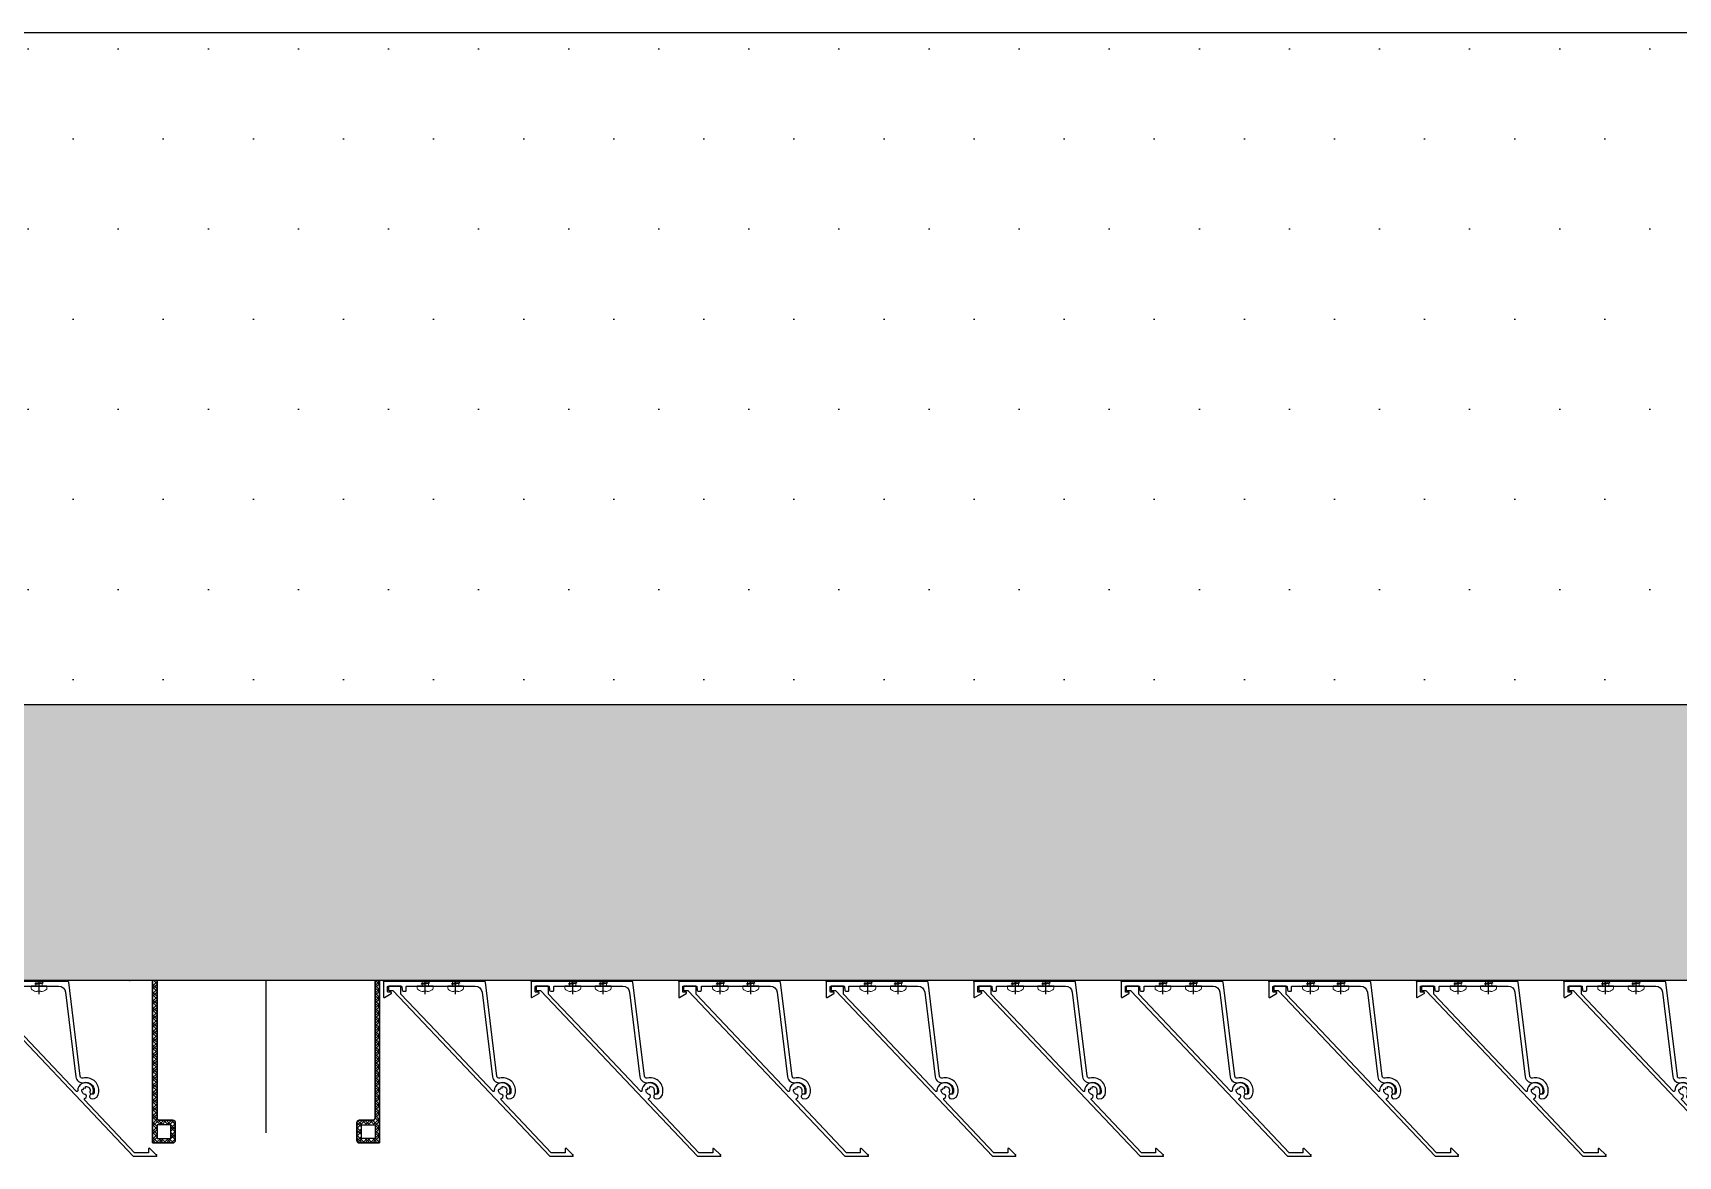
# Model space of a CAD drawing. Header units: millimetres. Extents: x 663313 to 1226001, y 1431724 to 1620898.
# Drawn here: x 750929 to 751654, y 1508431 to 1508926 of the extents above; entities that cross this region are included whole.
import ezdxf

# ---------------------------------------------------------------- set-up
doc = ezdxf.new("R2010")
doc.units = ezdxf.units.MM
doc.set_wipeout_variables(frame=1)
doc.linetypes.add('CENTER', pattern=[50.8, 31.75, -6.35, 6.35, -6.35])
doc.linetypes.add('HIDDEN', pattern=[0.375, 0.25, -0.125])
for name, color, linetype in [('010 - ASPG_ACCESSORIES_MAIN_COLOR_1', 7, 'Continuous'), ('010 - ASPG_EXTR_MAIN_COLOR_2', 7, 'Continuous'), ('010 - ASPG_FLASHING_HATCH_', 7, 'Continuous'), ('010 - ASPG_FLASHING_MAIN_COLOR_2', 7, 'Continuous'), ('010 - ASPG_FLASHING_MAIN_COLOR_4', 7, 'Continuous'), ('010 - ASPG_FLASHING_WIPEOUT_', 7, 'Continuous'), ('010 - ASPG_FRAMING_CUT_COLOR_4', 7, 'Continuous'), ('010 - ASPG_FRAMING_HATCH_', 7, 'Continuous'), ('010 - ASPG_FRAMING_MAIN_COLOR_2', 7, 'Continuous'), ('010 - ASPG_FRAMING_SUB_COLOR_2', 7, 'Continuous'), ('010 - ASPG_FRAMING_WIPEOUT_', 7, 'Continuous'), ('BOLT & SCREW', 7, 'Continuous'), ('Center Line', 7, 'CENTER'), ('DIM', 7, 'Continuous')]:
    doc.layers.add(name, color=color, linetype=linetype)
for name, color, linetype, plot in [('010 - ASPG_EXTR_DEF_SUB', 7, 'Continuous', False), ('010 - ASPG_FASTERN_DEF_SUB', 7, 'Continuous', False), ('010 - ASPG_FRAMING_DEF_SUB', 7, 'Continuous', False)]:
    doc.layers.add(name, color=color, linetype=linetype, plot=plot)
for name, color, linetype, lineweight in [('12-GRID', 7, 'CENTER', 13), ('Part', 7, 'Continuous', 0), ('SCREW', 7, 'Continuous', 5)]:
    doc.layers.add(name, color=color, linetype=linetype, lineweight=lineweight)
pattern_1 = [(270, (1257419.24324, -520041.6224), (0.65495992507, -1.1344238721), [0.7562825814, -1.5125651628]), (30, (1257419.24324, -520041.6224), (0.65495992936, 1.1344238696), [0.7562825814, -1.5125651628]), (330, (1257419.24324, -520041.6224), (1.30991985442, -2.48e-09), [-1.5125651628, 0.7562825814])]
pattern_2 = [(315, (1257419.4929, -520021.6224), (1.3369313545, 1.3369313545), []), (45, (1257419.4929, -520021.6224), (-1.3369313545, 1.3369313545), [])]
pattern_3 = [(270, (1257419.4425, -520043.9224), (0.65495992507, -1.1344238721), [0.7562825814, -1.5125651628]), (30, (1257419.4425, -520043.9224), (0.65495992936, 1.1344238696), [0.7562825814, -1.5125651628]), (330, (1257419.4425, -520043.9224), (1.30991985442, -2.48e-09), [-1.5125651628, 0.7562825814])]
pattern_4 = [(315, (1257419.1929, -520023.9224), (1.3369313545, 1.3369313545), []), (45, (1257419.1929, -520023.9224), (-1.3369313545, 1.3369313545), [])]

# ---------------------------------------------------------------- blocks, each defined once
blk = doc.blocks.new('44')
at = {"layer": 'Part', "color": 7, "linetype": 'HIDDEN', "lineweight": 0, "ltscale": 5}
for p, q in [((19.8219, 40.14062), (19.8219, 37.44062)), ((19.9309, 40.14062), (19.9309, 37.44062))]:
    blk.add_line(p, q, dxfattribs=at)
at = {"layer": 'Part', "color": 7, "lineweight": 0}
blk.add_lwpolyline([(19.9389, 37.44062), (19.9389, 40.14062), (19.8139, 40.14062), (19.8139, 37.44062)], close=True, dxfattribs=at)
blk = doc.blocks.new('W-1-PP18-ST_ENT4_REV00_20260531-225334_LOPF_PL')
at = {"layer": 'DIM', "color": 7, "linetype": 'HIDDEN', "ltscale": 5}
blk.add_line((4469.45, -13399.52), (1719.45, -13399.45), dxfattribs=at)
at = {"layer": 'DIM', "color": 7}
blk.add_lwpolyline([(4469.46, -13150.16), (1719.46, -13150.16)], dxfattribs=at)
at = {"color": 7, "xscale": 1000.000000000001, "yscale": 1000.000000000001, "zscale": 1000.000000000001, "rotation": 90}
blk.add_blockref('44', (41885.62, -33213.9), dxfattribs=at)
blk = doc.blocks.new('*U6326')
at = {"layer": '12-GRID', "color": 7, "linetype": 'CENTER'}
for p, q in [((0, -6.2), (0, 2.2)), ((-4.2, -2), (4.2, -2))]:
    blk.add_line(p, q, dxfattribs=at)
at = {"layer": 'BOLT & SCREW', "color": 7}
for p, q in [((-0.55, -1.77), (-1.77, -1.56)), ((-0.55, -2.23), (-1.77, -2.44)), ((-0.46, -1.77), (-0.88, -1.56)), ((-0.46, -2.23), (-0.88, -2.44)), ((-0.23, -1.45), (-0.44, -0.23)), ((-0.23, -1.54), (-0.44, -1.12)), ((-0.23, -2.46), (-0.44, -2.88)), ((-0.23, -2.55), (-0.44, -3.77)), ((0.23, -1.45), (0.44, -0.23)), ((0.23, -1.54), (0.44, -1.12)), ((0.44, -2.88), (0.23, -2.46)), ((0.23, -2.55), (0.44, -3.77)), ((0.46, -1.77), (0.88, -1.56)), ((0.46, -2.23), (0.88, -2.44)), ((0.55, -1.77), (1.77, -1.56)), ((0.55, -2.23), (1.77, -2.44))]:
    blk.add_line(p, q, dxfattribs=at)
for points in [[(-1.77, -1.56), (-0.88, -1.56, 0.414214), (-0.44, -1.12), (-0.44, -0.23), (0.44, -0.23), (0.44, -1.12, 0.414214), (0.88, -1.56), (1.77, -1.56), (1.77, -2.44), (0.88, -2.44, 0.414214), (0.44, -2.88), (0.44, -3.77), (-0.44, -3.77), (-0.44, -2.88, 0.414214), (-0.88, -2.44), (-1.77, -2.44)], [(0.23, -2.46, -0.414214), (0.46, -2.23), (0.55, -2.23), (0.55, -1.77), (0.46, -1.77, -0.414214), (0.23, -1.54), (0.23, -1.45), (-0.23, -1.45), (-0.23, -1.54, -0.414214), (-0.46, -1.77), (-0.55, -1.77), (-0.55, -2.23), (-0.46, -2.23, -0.414214), (-0.23, -2.46), (-0.23, -2.55), (0.23, -2.55)]]:
    blk.add_lwpolyline(points, format="xyb", close=True, dxfattribs=at)
blk.add_circle((0, -2), 3.5, dxfattribs=at)
blk = doc.blocks.new('000_ASPG_TYP_FILES_20260218-010703_FRAME_EXTR_')
at = {"layer": '010 - ASPG_FRAMING_HATCH_'}
h = blk.add_hatch(dxfattribs=at)
h.set_pattern_fill('ANSI32', scale=0.1, angle=180)
edge = h.paths.add_edge_path()
edge.add_line((2, 16), (2, 2))
edge.add_line((2, 2), (39.7, 2))
edge.add_arc((39.7, 1.7), 0.3, 0, 90, ccw=False)
edge.add_line((40, 1.7), (40, 0.3))
edge.add_arc((39.7, 0.3), 0.3, -90, 0, ccw=False)
edge.add_line((39.7, 0), (0.3, 0))
edge.add_arc((0.3, 0.3), 0.3, 180, 270, ccw=False)
edge.add_line((0, 0.3), (0, 17.7))
edge.add_arc((0.3, 17.7), 0.3, 90, 180, ccw=False)
edge.add_line((0.3, 18), (22.56, 18))
edge.add_arc((22.56, 18.5), 0.5, 270, 380.20955)
edge.add_arc((26.17, 19.83), 3.35, 182.06379, 200.20955, ccw=False)
edge.add_arc((23.58, 19.74), 0.76, 2.06379, 182.06379, ccw=False)
edge.add_arc((26.17, 19.83), 1.83, 182.06379, 447.93621)
edge.add_arc((26.26, 22.42), 0.76, 87.93621, 267.93621, ccw=False)
edge.add_arc((26.17, 19.83), 3.35, 69.79045, 87.93621, ccw=False)
edge.add_arc((27.5, 23.44), 0.5, 249.79045, 360)
edge.add_line((28, 23.44), (28, 26.68))
edge.add_line((28, 26.68), (28.5, 27.18))
edge.add_line((28.5, 27.18), (28, 27.68))
edge.add_line((28, 27.68), (28, 38.62))
edge.add_line((28, 38.62), (28.5, 39.12))
edge.add_line((28.5, 39.12), (28, 39.62))
edge.add_line((28, 39.62), (28, 42.86))
edge.add_arc((27.5, 42.86), 0.5, 0, 110.20955)
edge.add_arc((26.17, 46.47), 3.35, 272.06379, 290.20955, ccw=False)
edge.add_arc((26.26, 43.88), 0.76, 92.06379, 272.06379, ccw=False)
edge.add_arc((26.17, 46.47), 1.83, 272.06379, 537.93621)
edge.add_arc((23.58, 46.56), 0.76, 177.93621, 357.93621, ccw=False)
edge.add_arc((26.17, 46.47), 3.35, 159.79045, 177.93621, ccw=False)
edge.add_arc((22.56, 47.8), 0.5, 339.79045, 450)
edge.add_line((22.56, 48.3), (0.3, 48.3))
edge.add_arc((0.3, 48.6), 0.3, 180, 270, ccw=False)
edge.add_line((0, 48.6), (0, 60))
edge.add_arc((0.3, 60), 0.3, 90, 180, ccw=False)
edge.add_line((0.3, 60.3), (5, 60.3))
edge.add_line((5, 60.3), (5, 65))
edge.add_arc((5.3, 65), 0.3, 90, 180, ccw=False)
edge.add_line((5.3, 65.3), (30, 65.3))
edge.add_line((30, 65.3), (30, 63.6))
edge.add_arc((29.7, 63.6), 0.3, -90, 0, ccw=False)
edge.add_line((29.7, 63.3), (7.3, 63.3))
edge.add_arc((7.3, 63), 0.3, 90, 180)
edge.add_line((7, 63), (7, 58.3))
edge.add_line((7, 58.3), (2.3, 58.3))
edge.add_arc((2.3, 58), 0.3, 90, 180)
edge.add_line((2, 58), (2, 50.6))
edge.add_arc((2.3, 50.6), 0.3, 180, 270)
edge.add_line((2.3, 50.3), (29.7, 50.3))
edge.add_arc((29.7, 50), 0.3, 0, 90, ccw=False)
edge.add_line((30, 50), (30, 26.68))
edge.add_line((30, 26.68), (30, 16.3))
edge.add_arc((29.7, 16.3), 0.3, -90, 0, ccw=False)
edge.add_line((29.7, 16), (2, 16))
at = {"layer": '010 - ASPG_FRAMING_CUT_COLOR_4', "color": 7}
blk.add_lwpolyline([(2, 16), (2, 2), (39.7, 2, -0.414214), (40, 1.7), (40, 0.3, -0.414214), (39.7, 0), (0.3, 0, -0.414214), (0, 0.3), (0, 17.7, -0.414214), (0.3, 18), (22.56, 18, 0.52173), (23.03, 18.67, -0.079342), (22.82, 19.71, -1), (24.34, 19.76, 2.296346), (26.24, 21.66, -1), (26.29, 23.18, -0.079342), (27.33, 22.97, 0.52173), (28, 23.44), (28, 26.68), (28.5, 27.18), (28, 27.68), (28, 38.62), (28.5, 39.12), (28, 39.62), (28, 42.86, 0.52173), (27.33, 43.33, -0.079342), (26.29, 43.12, -1), (26.24, 44.64, 2.296346), (24.34, 46.54, -1), (22.82, 46.59, -0.079342), (23.03, 47.63, 0.52173), (22.56, 48.3), (0.3, 48.3, -0.414214), (0, 48.6), (0, 60, -0.414214), (0.3, 60.3), (5, 60.3), (5, 65, -0.414214), (5.3, 65.3), (30, 65.3), (30, 63.6, -0.414214), (29.7, 63.3), (7.3, 63.3, 0.414214), (7, 63), (7, 58.3), (2.3, 58.3, 0.414214), (2, 58), (2, 50.6, 0.414214), (2.3, 50.3), (29.7, 50.3, -0.414214), (30, 50), (30, 26.68), (30, 16.3, -0.414214), (29.7, 16)], format="xyb", close=True, dxfattribs=at)
at = {"color": 7}
for p in [(26.17, 48.47), (26.17, 21.83)]:
    blk.add_blockref('*U6326', p, dxfattribs=at)
blk = doc.blocks.new('*U6174')
at = {"layer": '010 - ASPG_FRAMING_HATCH_', "transparency": 33554585}
h = blk.add_hatch(dxfattribs=at)
h.set_pattern_fill('ANSI32', scale=0.25)
edge = h.paths.add_edge_path()
edge.add_line((2, -50), (2, -75))
edge.add_line((2, -75), (0, -75))
edge.add_line((0, -75), (0, -49))
edge.add_arc((1, -49), 1, 90, 180, ccw=False)
edge.add_line((1, -48), (63, -48))
edge.add_arc((63, -47), 1, 270, 360)
edge.add_line((64, -47), (64, 47))
edge.add_arc((63, 47), 1, 0, 90)
edge.add_line((63, 48), (1, 48))
edge.add_arc((1, 49), 1, 180, 270, ccw=False)
edge.add_line((0, 49), (0, 75))
edge.add_line((0, 75), (2, 75))
edge.add_line((2, 75), (2, 50))
edge.add_line((2, 50), (141, 50))
edge.add_line((141, 50), (141, 41))
edge.add_arc((140, 41), 1, 270, 360, ccw=False)
edge.add_line((140, 40), (132, 40))
edge.add_arc((132, 41), 1, 180, 270, ccw=False)
edge.add_line((131, 41), (131, 47))
edge.add_arc((130, 47), 1, 0, 90)
edge.add_line((130, 48), (67, 48))
edge.add_arc((67, 47), 1, 90, 180)
edge.add_line((66, 47), (66, -47))
edge.add_arc((67, -47), 1, 180, 270)
edge.add_line((67, -48), (130, -48))
edge.add_arc((130, -47), 1, 270, 360)
edge.add_line((131, -47), (131, -41))
edge.add_arc((132, -41), 1, 90, 180, ccw=False)
edge.add_line((132, -40), (140, -40))
edge.add_arc((140, -41), 1, 0, 90, ccw=False)
edge.add_line((141, -41), (141, -50))
edge.add_line((141, -50), (2, -50))
h.paths.add_polyline_path([(139, 48), (139, 42), (133, 42), (133, 48)], flags=16)
h.paths.add_polyline_path([(139, -48), (139, -42), (133, -42), (133, -48)], flags=16)
at = {"layer": '010 - ASPG_FRAMING_HATCH_'}
h = blk.add_hatch(dxfattribs=at)
h.set_pattern_fill('ANSI37', scale=0.595498, angle=-90)
h.set_pattern_definition(pattern_2)
edge = h.paths.add_edge_path()
edge.add_ellipse((57.77, 55), major_axis=(0, -5), ratio=0.644482, start_angle=0, end_angle=180)
edge.add_line((57.77, 60), (62, 60))
edge.add_arc((62, 60.3), 0.3, -90, 0)
edge.add_line((62.3, 60.3), (62.3, 61))
edge.add_line((62.3, 61), (61.8, 61.5))
edge.add_line((61.8, 61.5), (62.3, 62))
edge.add_line((62.3, 62), (61.8, 62.5))
edge.add_line((61.8, 62.5), (62.3, 63))
edge.add_line((62.3, 63), (61.8, 63.5))
edge.add_line((61.8, 63.5), (62.3, 64))
edge.add_line((62.3, 64), (62.3, 65))
edge.add_line((62.3, 65), (63.3, 65))
edge.add_line((63.3, 65), (63.8, 65.5))
edge.add_line((63.8, 65.5), (64.3, 65))
edge.add_line((64.3, 65), (64.8, 65.5))
edge.add_line((64.8, 65.5), (65.3, 65))
edge.add_line((65.3, 65), (65.8, 65.5))
edge.add_line((65.8, 65.5), (66.3, 65))
edge.add_line((66.3, 65), (67, 65))
edge.add_arc((67, 65.3), 0.3, -90, 0)
edge.add_line((67.3, 65.3), (67.3, 60))
edge.add_arc((77.2, 55), 11.09, 153.20373, 206.79627)
edge.add_line((67.3, 50), (57.77, 50))
h = blk.add_hatch(dxfattribs=at)
h.set_pattern_fill('ANSI37', scale=0.595498, angle=-90)
h.set_pattern_definition(pattern_4)
edge = h.paths.add_edge_path()
edge.add_ellipse((11.53, 55), major_axis=(0, -5), ratio=0.644482, start_angle=180, end_angle=360, ccw=False)
edge.add_line((11.53, 60), (2, 60))
edge.add_arc((-7.9, 55), 11.09, -26.79627, 26.79627, ccw=False)
edge.add_line((2, 50), (11.53, 50))
h = blk.add_hatch(dxfattribs=at)
h.set_pattern_fill('HONEY', scale=0.238199, angle=-90)
h.set_pattern_definition(pattern_3)
edge = h.paths.add_edge_path()
edge.add_ellipse((11.78, 55), major_axis=(0, -5), ratio=0.644482, start_angle=0, end_angle=360, ccw=False)
h = blk.add_hatch(dxfattribs=at)
h.set_pattern_fill('HONEY', scale=0.238199, angle=-90)
h.set_pattern_definition(pattern_1)
edge = h.paths.add_edge_path()
edge.add_ellipse((57.52, 55), major_axis=(0, -5), ratio=0.644482, start_angle=0, end_angle=360)
h = blk.add_hatch(dxfattribs=at)
h.set_pattern_fill('ANSI37', scale=0.595498, angle=-90)
h.set_pattern_definition(pattern_4)
edge = h.paths.add_edge_path()
edge.add_ellipse((11.53, -55), major_axis=(0, 5), ratio=0.644482, start_angle=0, end_angle=180)
edge.add_line((11.53, -60), (2, -60))
edge.add_arc((-7.9, -55), 11.09, 333.20373, 386.79627)
edge.add_line((2, -50), (11.53, -50))
h = blk.add_hatch(dxfattribs=at)
h.set_pattern_fill('HONEY', scale=0.238199, angle=-90)
h.set_pattern_definition(pattern_3)
edge = h.paths.add_edge_path()
edge.add_ellipse((11.78, -55), major_axis=(0, 5), ratio=0.644482, start_angle=0, end_angle=360)
h = blk.add_hatch(dxfattribs=at)
h.set_pattern_fill('HONEY', scale=0.238199, angle=-90)
h.set_pattern_definition(pattern_1)
edge = h.paths.add_edge_path()
edge.add_ellipse((57.52, -55), major_axis=(0, 5), ratio=0.644482, start_angle=0, end_angle=360, ccw=False)
h = blk.add_hatch(dxfattribs=at)
h.set_pattern_fill('ANSI37', scale=0.595498, angle=-90)
h.set_pattern_definition(pattern_2)
edge = h.paths.add_edge_path()
edge.add_ellipse((57.77, -55), major_axis=(0, 5), ratio=0.644482, start_angle=180, end_angle=360, ccw=False)
edge.add_line((57.77, -60), (62, -60))
edge.add_arc((62, -60.3), 0.3, 360, 450, ccw=False)
edge.add_line((62.3, -60.3), (62.3, -61))
edge.add_line((62.3, -61), (61.8, -61.5))
edge.add_line((61.8, -61.5), (62.3, -62))
edge.add_line((62.3, -62), (61.8, -62.5))
edge.add_line((61.8, -62.5), (62.3, -63))
edge.add_line((62.3, -63), (61.8, -63.5))
edge.add_line((61.8, -63.5), (62.3, -64))
edge.add_line((62.3, -64), (62.3, -65))
edge.add_line((62.3, -65), (63.3, -65))
edge.add_line((63.3, -65), (63.8, -65.5))
edge.add_line((63.8, -65.5), (64.3, -65))
edge.add_line((64.3, -65), (64.8, -65.5))
edge.add_line((64.8, -65.5), (65.3, -65))
edge.add_line((65.3, -65), (65.8, -65.5))
edge.add_line((65.8, -65.5), (66.3, -65))
edge.add_line((66.3, -65), (67, -65))
edge.add_arc((67, -65.3), 0.3, 360, 450, ccw=False)
edge.add_line((67.3, -65.3), (67.3, -60))
edge.add_arc((77.2, -55), 11.09, 153.20373, 206.79627, ccw=False)
edge.add_line((67.3, -50), (57.77, -50))
at = {"layer": '010 - ASPG_FASTERN_DEF_SUB', "color": 7}
blk.add_point((0, 0), dxfattribs=at)
at = {"layer": '010 - ASPG_FRAMING_CUT_COLOR_4', "color": 7}
blk.add_lwpolyline([(2, -50), (2, -75), (0, -75), (0, -49, -0.414214), (1, -48), (63, -48, 0.414214), (64, -47), (64, 47, 0.414214), (63, 48), (1, 48, -0.414214), (0, 49), (0, 75), (2, 75), (2, 50), (141, 50), (141, 41, -0.414214), (140, 40), (132, 40, -0.414214), (131, 41), (131, 47, 0.414214), (130, 48), (67, 48, 0.414214), (66, 47), (66, -47, 0.414214), (67, -48), (130, -48, 0.414214), (131, -47), (131, -41, -0.414214), (132, -40), (140, -40, -0.414214), (141, -41), (141, -50)], format="xyb", close=True, dxfattribs=at)
for points in [[(139, 48), (139, 42), (133, 42), (133, 48)], [(139, -48), (139, -42), (133, -42), (133, -48)]]:
    blk.add_lwpolyline(points, close=True, dxfattribs=at)
at = {"layer": '010 - ASPG_FRAMING_DEF_SUB', "color": 7, "transparency": 33554508}
blk.add_line((136.5, 0), (-4.5, 0), dxfattribs=at)
at = {"layer": '010 - ASPG_FRAMING_DEF_SUB', "color": 7, "transparency": 33554457}
for points in [[(54.3, 50), (67.3, 50), (67.3, 65.5), (54.3, 65.5)], [(2, 50), (15, 50), (15, 60), (2, 60)], [(2, -50), (15, -50), (15, -60), (2, -60)], [(54.3, -50), (67.3, -50), (67.3, -65.5), (54.3, -65.5)]]:
    blk.add_lwpolyline(points, close=True, dxfattribs=at)
at = {"layer": '010 - ASPG_FRAMING_SUB_COLOR_2', "color": 7}
for points in [[(57.52, 50), (67.3, 50, -0.238199), (67.3, 60), (67.3, 65.3, -0.414214), (67, 65), (66.3, 65), (65.8, 65.5), (65.3, 65), (64.8, 65.5), (64.3, 65), (63.8, 65.5), (63.3, 65), (62.3, 65), (62.3, 64), (61.8, 63.5), (62.3, 63), (61.8, 62.5), (62.3, 62), (61.8, 61.5), (62.3, 61), (62.3, 60.3, -0.414214), (62, 60), (57.52, 60)], [(11.78, 50), (2, 50, 0.238199), (2, 60), (11.78, 60)], [(11.78, -50), (2, -50, -0.238199), (2, -60), (11.78, -60)], [(57.52, -50), (67.3, -50, 0.238199), (67.3, -60), (67.3, -65.3, 0.414214), (67, -65), (66.3, -65), (65.8, -65.5), (65.3, -65), (64.8, -65.5), (64.3, -65), (63.8, -65.5), (63.3, -65), (62.3, -65), (62.3, -64), (61.8, -63.5), (62.3, -63), (61.8, -62.5), (62.3, -62), (61.8, -61.5), (62.3, -61), (62.3, -60.3, 0.414214), (62, -60), (57.52, -60)]]:
    blk.add_lwpolyline(points, format="xyb", dxfattribs=at)
at = {"layer": '010 - ASPG_FRAMING_SUB_COLOR_2', "color": 7, "extrusion": (0, 0, -1)}
for centre, major_axis in [((11.78, 55), (0, -5)), ((57.52, -55), (0, 5))]:
    blk.add_ellipse(centre, major_axis=major_axis, ratio=0.644482, dxfattribs=at)
at = {"layer": '010 - ASPG_FRAMING_SUB_COLOR_2', "color": 7}
for centre, major_axis in [((57.52, 55), (0, -5)), ((11.78, -55), (0, 5))]:
    blk.add_ellipse(centre, major_axis=major_axis, ratio=0.644482, dxfattribs=at)
blk = doc.blocks.new('PZG35-9D5')
at = {"layer": 'Center Line', "color": 7}
blk.add_line((0, 3.73), (0, -10.53), dxfattribs=at)
at = {"layer": 'SCREW', "color": 7}
for p, q in [((-1.4, 0), (-1.4, -1.09)), ((1.4, 0), (1.4, -0.59)), ((-1.85, -1.4), (1.85, -0.9)), ((-1.85, -1.4), (-1.4, -1.09)), ((-1.85, -1.4), (-1.4, -1.71)), ((-1.85, -2.7), (1.85, -2.2)), ((-1.85, -2.7), (-1.4, -2.39)), ((-1.85, -2.7), (-1.4, -3.01)), ((-1.85, -4), (-1.4, -3.69)), ((-1.85, -4), (-0.99, -3.88)), ((-1.85, -4), (-1.4, -4.31)), ((-1.4, -1.09), (1.4, -0.59)), ((-1.4, -1.71), (1.4, -1.21)), ((-1.4, -1.71), (-1.4, -2.39)), ((-1.4, -2.39), (1.4, -1.89)), ((-1.4, -3.01), (1.4, -2.51)), ((-1.4, -3.01), (-1.4, -3.69)), ((-1.4, -3.69), (-0.84, -3.59)), ((-1.4, -4.31), (-1.18, -4.27)), ((-1.4, -4.31), (-1.4, -8.1)), ((0.56, -3.34), (1.4, -3.19)), ((0.71, -3.65), (1.85, -3.5)), ((0.71, -3.93), (1.4, -3.81)), ((0.71, -4.61), (1.4, -4.49)), ((0.71, -4.95), (1.85, -4.8)), ((0.71, -5.23), (1.4, -5.11)), ((1.85, -0.9), (1.4, -0.59)), ((1.85, -0.9), (1.4, -1.21)), ((1.4, -1.21), (1.4, -1.89)), ((1.85, -2.2), (1.4, -1.89)), ((1.85, -2.2), (1.4, -2.51)), ((1.4, -2.51), (1.4, -3.19)), ((1.85, -3.5), (1.4, -3.19)), ((1.85, -3.5), (1.4, -3.81)), ((1.4, -3.81), (1.4, -4.49)), ((1.85, -4.8), (1.4, -4.49)), ((1.85, -4.8), (1.4, -5.11)), ((1.4, -5.11), (1.4, -8.1)), ((0, -9.5), (-1.4, -8.1)), ((0, -9.5), (1.4, -8.1))]:
    blk.add_line(p, q, dxfattribs=at)
blk.add_lwpolyline([(0, -9.5), (0.71, -5.23), (0.71, -3.6, 0.417657), (0.41, -3.3, 0.108102), (-0.84, -3.59), (-1.4, -4.7)], format="xyb", dxfattribs=at)
blk = doc.blocks.new('*U6169')
at = {"layer": 'SCREW', "color": 7}
blk.add_lwpolyline([(3.03, 1.78, 0.09906), (0.8, 2.55), (0.8, 2.27), (-0.8, 2.27), (-0.8, 2.55, 0.09906), (-3.03, 1.78, 0.266588), (-3.5, 0.96), (-3.5, 0.2, 0.414214), (-3.3, 0), (3.3, 0, 0.414214), (3.5, 0.2), (3.5, 0.96, 0.266588)], format="xyb", close=True, dxfattribs=at)
blk.add_blockref('PZG35-9D5', (0, 0), dxfattribs=at)
blk = doc.blocks.new('*U6175')
at = {"color": 7}
blk.add_point((0, 0), dxfattribs=at)
at = {"layer": '010 - ASPG_ACCESSORIES_MAIN_COLOR_1', "color": 7}
blk.add_lwpolyline([(-39.7, -0.6, 0.414214), (-40, -0.9), (-40, -7.37, 0.57735), (-39.65, -7.57), (-36.64, -5.83, 0.767327), (-36.79, -5.3), (-37.9, -5.3, -0.414214), (-38.2, -5), (-38.2, -2.8, -0.414214), (-38, -2.6), (-32.18, -2.6, -0.388879), (-31.98, -2.78), (-31.85, -4.34, 0.388879), (-31.35, -4.8), (-30.3, -4.8, 0.414214), (-30, -4.5), (-30, -2.9, -0.414214), (-29.7, -2.6), (0.41, -2.6, -0.378969), (3.39, -5.24), (7.95, -42.52, 0.446593), (11.62, -45.08, -0.489802), (16.08, -48.68), (16.06, -49.36, -0.18248), (15.8, -50.02, -0.267949), (15.33, -50.17, 1.122115), (15.1, -52.34, 0.405004), (18.06, -49.4), (18.08, -48.72, 0.489805), (11.16, -43.13, -0.446597), (9.94, -42.28), (4.87, -0.85, 0.364176), (4.57, -0.6)], format="xyb", close=True, dxfattribs=at)
at = {"layer": '010 - ASPG_EXTR_DEF_SUB', "color": 7}
for p in [(-40, -0.5), (43.44, -76.9), (43.44, -77.5)]:
    blk.add_point(p, dxfattribs=at)
at = {"layer": '010 - ASPG_EXTR_MAIN_COLOR_2', "color": 7}
blk.add_lwpolyline([(11.37, -48.15), (11.47, -47.44), (12.18, -47.56), (12.29, -46.79, -0.535538), (14.19, -49.17, 0.991572), (15.66, -49.58, 1.157025), (8.79, -48.77, -0.688558), (8.27, -48.99), (-17.14, -22.17), (-32.34, -6.13), (-32.34, -2.9, 0.414312), (-32.64, -2.6), (-37.54, -2.6, 0.414116), (-37.84, -2.9), (-37.84, -4.3, 0.414214), (-37.54, -4.6), (-35.99, -4.6, -0.205895), (-35.77, -4.69), (33.23, -77.5), (43.14, -77.5, 0.668179), (43.36, -76.99), (40.52, -74.15, 0.668179), (40.01, -74.36), (40.01, -76), (33.87, -76), (11.86, -52.78, -0.558354), (12.08, -51.95, 0.766275), (12.04, -50.39, -0.438583), (10.71, -48.05)], format="xyb", close=True, dxfattribs=at)
at = {"layer": 'SCREW', "color": 7, "rotation": 180}
for p in [(-21.65, -2.5), (-8.24, -2.5)]:
    blk.add_blockref('*U6169', p, dxfattribs=at)
blk = doc.blocks.new('*U4707')
at = {"color": 7}
blk.add_wipeout([(1381.03, 4), (60, 4), (60, 69.3), (1381.03, 69.3)], dxfattribs=at).dxf.layer = '010 - ASPG_FRAMING_WIPEOUT_'
blk.add_point((60, 69.5), dxfattribs=at)
at = {"layer": '010 - ASPG_FRAMING_MAIN_COLOR_2', "color": 7}
blk.add_lwpolyline([(1351.03, 69.3), (90, 69.3), (90, 6), (1351.03, 6)], close=True, dxfattribs=at)
at = {"layer": '010 - ASPG_FRAMING_SUB_COLOR_2', "color": 7}
for points in [[(1381.03, 4), (60, 4), (60, 69.3), (1381.03, 69.3)], [(60, 2), (60, 4), (1381.03, 4), (1381.03, 2)]]:
    blk.add_lwpolyline(points, close=True, dxfattribs=at)
at = {"color": 7, "xscale": -1, "rotation": 180}
for p in [(91.77, 69.3), (156.77, 69.3), (221.77, 69.3), (286.77, 69.3), (351.77, 69.3), (416.77, 69.3), (481.77, 69.3), (546.77, 69.3), (611.77, 69.3)]:
    blk.add_blockref('*U6175', p, dxfattribs=at)
at = {"color": 7, "transparency": 33554559, "xscale": -1, "rotation": 270}
blk.add_blockref('*U6174', (0, 0), dxfattribs=at)
at = {"color": 7}
blk.add_blockref('000_ASPG_TYP_FILES_20260218-010703_FRAME_EXTR_', (60, 4), dxfattribs=at)
blk = doc.blocks.new('*U4789')
at = {"color": 7}
blk.add_wipeout([(1440, 4), (60, 4), (60, 69.3), (1440, 69.3)], dxfattribs=at).dxf.layer = '010 - ASPG_FRAMING_WIPEOUT_'
blk.add_point((60, 69.5), dxfattribs=at)
at = {"layer": '010 - ASPG_FRAMING_MAIN_COLOR_2', "color": 7}
blk.add_lwpolyline([(1410, 69.3), (90, 69.3), (90, 6), (1410, 6)], close=True, dxfattribs=at)
at = {"layer": '010 - ASPG_FRAMING_SUB_COLOR_2', "color": 7}
for points in [[(1440, 4), (60, 4), (60, 69.3), (1440, 69.3)], [(60, 2), (60, 4), (1440, 4), (1440, 2)]]:
    blk.add_lwpolyline(points, close=True, dxfattribs=at)
at = {"color": 7, "rotation": 180}
blk.add_blockref('*U6175', (91.77, 69.3), dxfattribs=at)
at = {"color": 7, "transparency": 33554559, "xscale": -1, "rotation": 270}
blk.add_blockref('*U6174', (0, 0), dxfattribs=at)
at = {"color": 7}
blk.add_blockref('000_ASPG_TYP_FILES_20260218-010703_FRAME_EXTR_', (60, 4), dxfattribs=at)
blk = doc.blocks.new('W-1-PP18-ST_ENT4_REV00_20260604-235409_LOPF_ASPG_')
at = {"color": 7, "xscale": -1, "rotation": 180}
blk.add_blockref('*U4707', (3094, -13448), dxfattribs=at)
at = {"color": 7, "rotation": 180}
blk.add_blockref('*U4789', (3094, -13448), dxfattribs=at)
blk = doc.blocks.new('*U6304')
at = {"color": 7}
blk.add_wipeout([(0, -52), (3000, -52), (3000, -348), (0, -348)], dxfattribs=at).dxf.layer = '010 - ASPG_FLASHING_WIPEOUT_'
at = {"layer": '010 - ASPG_FLASHING_HATCH_'}
h = blk.add_hatch(dxfattribs=at)
h.set_pattern_fill('DOTS', scale=0.5)
h.set_pattern_definition([(0, (0, 0), (19.84375, 39.6875), [0, -39.6875])])
h.paths.add_polyline_path([(0, -52), (3000, -52), (3000, -348), (0, -348)])
at = {"layer": '010 - ASPG_FLASHING_MAIN_COLOR_2', "color": 7}
blk.add_lwpolyline([(0, -52), (3000, -52), (3000, -348), (0, -348)], close=True, dxfattribs=at)
at = {"color": 7}
blk.add_wipeout([(0, 69.3), (3000, 69.3), (3000, -52), (0, -52)], dxfattribs=at).dxf.layer = '010 - ASPG_FLASHING_WIPEOUT_'
at = {"layer": '010 - ASPG_FLASHING_HATCH_'}
h = blk.add_hatch(dxfattribs=at)
h.set_pattern_fill('DOTS', scale=0.2)
h.set_pattern_definition([(0, (0, 0), (7.9375, 15.875), [0, -15.875])])
h.paths.add_polyline_path([(0, 69.3), (3000, 69.3), (3000, -52), (0, -52)])
at = {"layer": '010 - ASPG_FLASHING_MAIN_COLOR_4', "color": 7}
blk.add_lwpolyline([(0, 69.3), (3000, 69.3), (3000, -52), (0, -52)], close=True, dxfattribs=at)
blk = doc.blocks.new('W-1-PP18-ST_ENT4_REV00_20260617-033902_ASPG_FLASHING')
at = {"color": 7, "xscale": -1, "rotation": 180}
blk.add_blockref('*U6304', (1594, -13448), dxfattribs=at)

msp = doc.modelspace()

# ---------------------------------------------------------------- block references
at = {"layer": 'DIM', "color": 7}
msp.add_blockref('W-1-PP18-ST_ENT4_REV00_20260531-225334_LOPF_PL', (747937.9499, 1522025.7857), dxfattribs=at)

# ---------------------------------------------------------------- next in the draw order: block references
at = {"color": 7}
msp.add_blockref('W-1-PP18-ST_ENT4_REV00_20260604-235409_LOPF_ASPG_', (747937.9499, 1522025.7857), dxfattribs=at)

# ---------------------------------------------------------------- next in the draw order: block references
msp.add_blockref('W-1-PP18-ST_ENT4_REV00_20260617-033902_ASPG_FLASHING', (747937.9499, 1522025.7857), dxfattribs=at)

doc.saveas('drawing.dxf')
